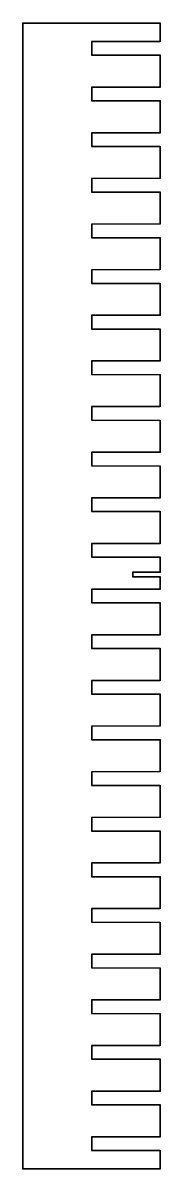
# Model space of a CAD drawing. Header units: millimetres. Extents: x -100 to 0, y 0 to 837.
import ezdxf

# ---------------------------------------------------------------- set-up
doc = ezdxf.new("R2010")
doc.units = ezdxf.units.MM
doc.layers.get('0').update_dxf_attribs({"linetype": 'CONTINUOUS'})

msp = doc.modelspace()

# ---------------------------------------------------------------- linework, layer by layer
for points in [[(0.18, 13.57), (0.18, -0.18), (-100.18, -0.18), (-100.18, 836.96), (0.18, 836.96), (0.18, 823.21), (-49.82, 823.21), (-49.82, 813.57), (0.18, 813.57), (0.18, 789.88), (-49.82, 789.88), (-49.82, 780.24), (0.18, 780.24), (0.18, 756.55), (-49.82, 756.55), (-49.82, 746.91), (0.18, 746.91), (0.18, 723.21), (-49.82, 723.21), (-49.82, 713.57), (0.18, 713.57), (0.18, 689.88), (-49.82, 689.88), (-49.82, 680.24), (0.18, 680.24), (0.18, 656.55), (-49.82, 656.55), (-49.82, 646.91), (0.18, 646.91), (0.18, 623.21), (-49.82, 623.21), (-49.82, 613.57), (0.18, 613.57), (0.18, 589.88), (-49.82, 589.88), (-49.82, 580.24), (0.18, 580.24), (0.18, 556.55), (-49.82, 556.55), (-49.82, 546.91), (0.18, 546.91), (0.18, 523.21), (-49.82, 523.21), (-49.82, 513.57), (0.18, 513.57), (0.18, 489.88), (-49.82, 489.88), (-49.82, 480.24), (0.18, 480.24), (0.18, 456.55), (-49.82, 456.55), (-49.82, 446.91), (0.18, 446.91), (0.18, 435.61), (-19.82, 435.61), (-19.82, 432.52), (0.18, 432.52), (0.18, 423.21), (-49.82, 423.21), (-49.82, 413.57), (0.18, 413.57), (0.18, 389.88), (-49.82, 389.88), (-49.82, 380.24), (0.18, 380.24), (0.18, 356.55), (-49.82, 356.55), (-49.82, 346.91), (0.18, 346.91), (0.18, 323.21), (-49.82, 323.21), (-49.82, 313.57), (0.18, 313.57), (0.18, 289.88), (-49.82, 289.88), (-49.82, 280.24), (0.18, 280.24), (0.18, 256.55), (-49.82, 256.55), (-49.82, 246.91), (0.18, 246.91), (0.18, 223.21), (-49.82, 223.21), (-49.82, 213.57), (0.18, 213.57), (0.18, 189.88), (-49.82, 189.88), (-49.82, 180.24), (0.18, 180.24), (0.18, 156.55), (-49.82, 156.55), (-49.82, 146.91), (0.18, 146.91), (0.18, 123.21), (-49.82, 123.21), (-49.82, 113.57), (0.18, 113.57), (0.18, 89.88), (-49.82, 89.88), (-49.82, 80.24), (0.18, 80.24), (0.18, 56.54), (-49.82, 56.54), (-49.82, 46.9), (0.18, 46.9), (0.18, 23.21), (-49.82, 23.21), (-49.82, 13.57)], [(-20, 432.34), (0, 432.34), (0, 423.39), (-50, 423.39), (-50, 413.39), (0, 413.39), (0, 390.06), (-50, 390.06), (-50, 380.06), (0, 380.06), (0, 356.73), (-50, 356.73), (-50, 346.73), (0, 346.73), (0, 323.39), (-50, 323.39), (-50, 313.39), (0, 313.39), (0, 290.06), (-50, 290.06), (-50, 280.06), (0, 280.06), (0, 256.73), (-50, 256.73), (-50, 246.73), (0, 246.73), (0, 223.39), (-50, 223.39), (-50, 213.39), (0, 213.39), (0, 190.06), (-50, 190.06), (-50, 180.06), (0, 180.06), (0, 156.73), (-50, 156.73), (-50, 146.73), (0, 146.73), (0, 123.39), (-50, 123.39), (-50, 113.39), (0, 113.39), (0, 90.06), (-50, 90.06), (-50, 80.06), (0, 80.06), (0, 56.72), (-50, 56.72), (-50, 46.72), (0, 46.72), (0, 23.39), (-50, 23.39), (-50, 13.39), (0, 13.39), (0, 0), (-100, 0), (-100, 836.78), (0, 836.78), (0, 823.39), (-50, 823.39), (-50, 813.39), (0, 813.39), (0, 790.06), (-50, 790.06), (-50, 780.06), (0, 780.06), (0, 756.73), (-50, 756.73), (-50, 746.73), (0, 746.73), (0, 723.39), (-50, 723.39), (-50, 713.39), (0, 713.39), (0, 690.06), (-50, 690.06), (-50, 680.06), (0, 680.06), (0, 656.73), (-50, 656.73), (-50, 646.73), (0, 646.73), (0, 623.39), (-50, 623.39), (-50, 613.39), (0, 613.39), (0, 590.06), (-50, 590.06), (-50, 580.06), (0, 580.06), (0, 556.73), (-50, 556.73), (-50, 546.73), (0, 546.73), (0, 523.39), (-50, 523.39), (-50, 513.39), (0, 513.39), (0, 490.06), (-50, 490.06), (-50, 480.06), (0, 480.06), (0, 456.73), (-50, 456.73), (-50, 446.73), (0, 446.73), (0, 435.79), (-20, 435.79)]]:
    msp.add_lwpolyline(points, close=True)

doc.saveas('drawing.dxf')
